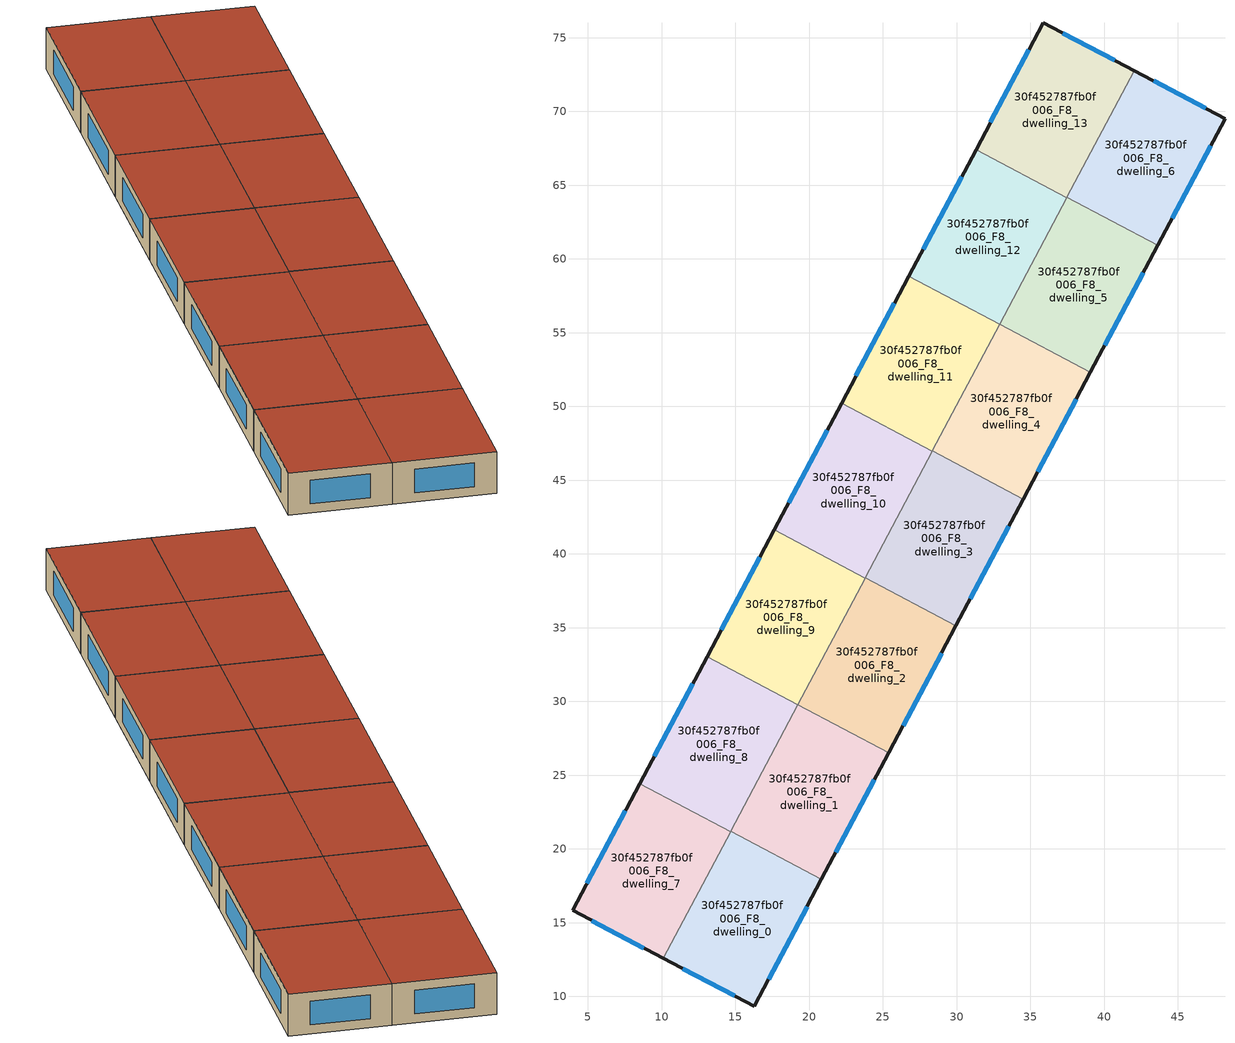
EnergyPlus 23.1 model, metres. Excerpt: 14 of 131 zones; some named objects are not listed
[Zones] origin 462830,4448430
30f452787fb0f006_F8_dwelling_0
 floor to 30f452787fb0f006_F7_dwelling_0 (EU_floor_Construction): 20.83,17.93 16.28,9.34 10.12,12.59 14.68,21.19 z24
 wall outside (EU_wall_Construction): 10.12,12.59 16.28,9.34 20.83,17.93 z24:27
 wall to 30f452787fb0f006_F8_dwelling_1 (EU_wall_Construction): 20.83,17.93 14.68,21.19 z24:27
 wall to 30f452787fb0f006_F8_dwelling_7 (EU_wall_Construction): 14.67,21.17 10.12,12.59 z24:27
 wall to 30f452787fb0f006_F8_dwelling_8 (EU_wall_Construction): 14.68,21.19 14.67,21.17 z24:27
 window (EU_Window_Construction): 17.25,11.18 19.85,16.09 / 11.44,11.89 14.96,10.04 z24.64:26.36
 roof outside (EU_roof_Construction): 16.28,9.34 20.83,17.93 14.68,21.19 10.12,12.59 z27
30f452787fb0f006_F8_dwelling_1
 floor to 30f452787fb0f006_F7_dwelling_1 (EU_floor_Construction): 25.39,26.53 20.83,17.93 14.68,21.19 19.24,29.79 z24
 wall outside (EU_wall_Construction): 20.83,17.93 25.39,26.53 z24:27
 wall to 30f452787fb0f006_F8_dwelling_2 (EU_wall_Construction): 25.39,26.53 19.24,29.79 z24:27
 wall to 30f452787fb0f006_F8_dwelling_8 (EU_wall_Construction): 19.23,29.77 14.68,21.19 z24:27
 wall to 30f452787fb0f006_F8_dwelling_9 (EU_wall_Construction): 19.24,29.79 19.23,29.77 z24:27
 window (EU_Window_Construction): 21.81,19.77 24.41,24.68 z24.64:26.36
 roof outside (EU_roof_Construction): 20.83,17.93 25.39,26.53 19.24,29.79 14.68,21.19 z27
30f452787fb0f006_F8_dwelling_10
 floor to 30f452787fb0f006_F7_dwelling_10 (EU_floor_Construction): 28.35,46.96 23.79,38.37 17.64,41.63 22.2,50.22 z24
 wall outside (EU_wall_Construction): 22.2,50.22 17.64,41.63 z24:27
 wall to 30f452787fb0f006_F8_dwelling_11 (EU_wall_Construction): 28.35,46.96 22.2,50.22 z24:27
 wall to 30f452787fb0f006_F8_dwelling_9 (EU_wall_Construction): 17.64,41.63 23.79,38.37 z24:27
 wall to 30f452787fb0f006_F8_dwelling_3 (EU_wall_Construction): 23.8,38.38 28.35,46.96 z24:27
 wall to 30f452787fb0f006_F8_dwelling_2 (EU_wall_Construction): 23.79,38.37 23.8,38.38 z24:27
 window (EU_Window_Construction): 21.22,48.38 18.61,43.47 z24.64:26.36
 roof outside (EU_roof_Construction): 23.79,38.37 28.35,46.96 22.2,50.22 17.64,41.63 z27
30f452787fb0f006_F8_dwelling_11
 floor to 30f452787fb0f006_F7_dwelling_11 (EU_floor_Construction): 32.91,55.56 28.35,46.96 22.2,50.22 26.76,58.82 z24
 wall outside (EU_wall_Construction): 26.76,58.82 22.2,50.22 z24:27
 wall to 30f452787fb0f006_F8_dwelling_12 (EU_wall_Construction): 32.91,55.56 26.76,58.82 z24:27
 wall to 30f452787fb0f006_F8_dwelling_4 (EU_wall_Construction): 28.36,46.98 32.91,55.56 z24:27
 wall to 30f452787fb0f006_F8_dwelling_3 (EU_wall_Construction): 28.35,46.96 28.36,46.98 z24:27
 window (EU_Window_Construction): 25.78,56.98 23.17,52.06 z24.64:26.36
 roof outside (EU_roof_Construction): 28.35,46.96 32.91,55.56 26.76,58.82 22.2,50.22 z27
30f452787fb0f006_F8_dwelling_12
 floor to 30f452787fb0f006_F7_dwelling_12 (EU_floor_Construction): 37.47,64.15 32.91,55.56 26.76,58.82 31.31,67.42 z24
 wall outside (EU_wall_Construction): 31.31,67.42 26.76,58.82 z24:27
 wall to 30f452787fb0f006_F8_dwelling_13 (EU_wall_Construction): 37.47,64.15 31.31,67.42 z24:27
 wall to 30f452787fb0f006_F8_dwelling_5 (EU_wall_Construction): 32.92,55.57 37.47,64.15 z24:27
 wall to 30f452787fb0f006_F8_dwelling_4 (EU_wall_Construction): 32.91,55.56 32.92,55.58 z24:27
 window (EU_Window_Construction): 30.34,65.57 27.73,60.66 z24.64:26.36
 roof outside (EU_roof_Construction): 32.91,55.56 37.47,64.15 31.31,67.42 26.76,58.82 z27
30f452787fb0f006_F8_dwelling_13
 floor to 30f452787fb0f006_F7_dwelling_13 (EU_floor_Construction): 42.03,72.76 37.47,64.15 31.31,67.42 35.87,76 z24
 wall outside (EU_wall_Construction): 42.03,72.76 35.87,76 31.31,67.42 z24:27
 wall to 30f452787fb0f006_F8_dwelling_6 (EU_wall_Construction): 37.47,64.17 42.03,72.76 z24:27
 wall to 30f452787fb0f006_F8_dwelling_5 (EU_wall_Construction): 37.47,64.15 37.47,64.17 z24:27
 window (EU_Window_Construction): 34.89,74.16 32.29,69.25 / 40.71,73.45 37.19,75.31 z24.64:26.36
 roof outside (EU_roof_Construction): 37.47,64.15 42.03,72.76 35.87,76 31.31,67.42 z27
30f452787fb0f006_F8_dwelling_2
 floor to 30f452787fb0f006_F7_dwelling_2 (EU_floor_Construction): 29.95,35.12 25.39,26.53 19.24,29.79 23.8,38.38 z24
 wall outside (EU_wall_Construction): 25.39,26.53 29.95,35.12 z24:27
 wall to 30f452787fb0f006_F8_dwelling_3 (EU_wall_Construction): 29.95,35.12 23.8,38.38 z24:27
 wall to 30f452787fb0f006_F8_dwelling_9 (EU_wall_Construction): 23.79,38.36 19.24,29.79 z24:27
 window (EU_Window_Construction): 26.37,28.37 28.97,33.28 z24.64:26.36
 roof outside (EU_roof_Construction): 25.39,26.53 29.95,35.12 23.8,38.38 19.24,29.79 z27
30f452787fb0f006_F8_dwelling_3
 floor to 30f452787fb0f006_F7_dwelling_3 (EU_floor_Construction): 34.51,43.72 29.95,35.12 23.8,38.38 28.36,46.98 z24
 wall outside (EU_wall_Construction): 29.95,35.12 34.51,43.72 z24:27
 wall to 30f452787fb0f006_F8_dwelling_4 (EU_wall_Construction): 34.51,43.72 28.36,46.98 z24:27
 window (EU_Window_Construction): 30.92,36.96 33.53,41.88 z24.64:26.36
 roof outside (EU_roof_Construction): 29.95,35.12 34.51,43.72 28.36,46.98 23.8,38.38 z27
30f452787fb0f006_F8_dwelling_4
 floor to 30f452787fb0f006_F7_dwelling_4 (EU_floor_Construction): 39.07,52.31 34.51,43.72 28.36,46.98 32.92,55.58 z24
 wall outside (EU_wall_Construction): 34.51,43.72 39.07,52.31 z24:27
 wall to 30f452787fb0f006_F8_dwelling_5 (EU_wall_Construction): 39.07,52.31 32.92,55.58 z24:27
 window (EU_Window_Construction): 35.48,45.56 38.09,50.47 z24.64:26.36
 roof outside (EU_roof_Construction): 34.51,43.72 39.07,52.31 32.92,55.58 28.36,46.98 z27
30f452787fb0f006_F8_dwelling_5
 floor to 30f452787fb0f006_F7_dwelling_5 (EU_floor_Construction): 43.62,60.91 39.07,52.31 32.92,55.58 37.47,64.17 z24
 wall outside (EU_wall_Construction): 39.07,52.31 43.62,60.91 z24:27
 wall to 30f452787fb0f006_F8_dwelling_6 (EU_wall_Construction): 43.62,60.91 37.47,64.17 z24:27
 window (EU_Window_Construction): 40.04,54.15 42.65,59.07 z24.64:26.36
 roof outside (EU_roof_Construction): 39.07,52.31 43.62,60.91 37.47,64.17 32.92,55.58 z27
30f452787fb0f006_F8_dwelling_6
 floor to 30f452787fb0f006_F7_dwelling_6 (EU_floor_Construction): 48.19,69.51 43.62,60.91 37.47,64.17 42.03,72.76 z24
 wall outside (EU_wall_Construction): 43.62,60.91 48.19,69.51 42.03,72.76 z24:27
 window (EU_Window_Construction): 46.87,70.21 43.35,72.06 / 44.6,62.75 47.21,67.67 z24.64:26.36
 roof outside (EU_roof_Construction): 43.62,60.91 48.19,69.51 42.03,72.76 37.47,64.17 z27
30f452787fb0f006_F8_dwelling_7
 floor to 30f452787fb0f006_F7_dwelling_7 (EU_floor_Construction): 14.67,21.17 10.12,12.59 3.96,15.83 8.52,24.44 z24
 wall outside (EU_wall_Construction): 8.52,24.44 3.96,15.83 10.12,12.59 z24:27
 wall to 30f452787fb0f006_F8_dwelling_8 (EU_wall_Construction): 14.67,21.17 8.52,24.44 z24:27
 window (EU_Window_Construction): 5.27,15.14 8.8,13.28 / 7.54,22.59 4.93,17.67 z24.64:26.36
 roof outside (EU_roof_Construction): 10.12,12.59 14.67,21.17 8.52,24.44 3.96,15.83 z27
30f452787fb0f006_F8_dwelling_8
 floor to 30f452787fb0f006_F7_dwelling_8 (EU_floor_Construction): 19.23,29.77 14.67,21.17 8.52,24.44 13.08,33.03 z24
 wall outside (EU_wall_Construction): 13.08,33.03 8.52,24.44 z24:27
 wall to 30f452787fb0f006_F8_dwelling_9 (EU_wall_Construction): 19.23,29.77 13.08,33.03 z24:27
 window (EU_Window_Construction): 12.1,31.19 9.5,26.28 z24.64:26.36
 roof outside (EU_roof_Construction): 14.67,21.17 19.23,29.77 13.08,33.03 8.52,24.44 z27
30f452787fb0f006_F8_dwelling_9
 floor to 30f452787fb0f006_F7_dwelling_9 (EU_floor_Construction): 23.79,38.37 19.23,29.77 13.08,33.03 17.64,41.63 z24
 wall outside (EU_wall_Construction): 17.64,41.63 13.08,33.03 z24:27
 window (EU_Window_Construction): 16.66,39.79 14.05,34.87 z24.64:26.36
 roof outside (EU_roof_Construction): 19.23,29.77 23.79,38.37 17.64,41.63 13.08,33.03 z27
[Building]
EU S2 Campaign: North Axis=0; Terrain=City; Solar Distribution=FullExterior
[Site:Location]
Yerevan-Zvartnots.Intl.AP: Latitude=40.15; Longitude=44.383; Time Zone=4; Elevation=854
[SizingPeriod:WeatherFileDays]
AnnualSizingPeriod: Begin Month=1; Begin Day of Month=1; End Month=12; End Day of Month=31; Day of Week for Start Day=Monday; Use Weather File Daylight Saving Period=No; Use Weather File Rain and Snow Indicators=No
[MATERIAL]
EU_InternalMass_Material: Roughness=MediumRough; Thickness=0.1; Conductivity=1; Density=1800; Specific Heat=900; Thermal Absorptance=0.9; Solar Absorptance=0.7; Visible Absorptance=0.7
[MATERIAL:NOMASS] Roughness=MediumRough; Thermal Absorptance=0.9; Solar Absorptance=0.7; Visible Absorptance=0.7
Name | Thermal Resistance
EU_wall_NoMass | 1.05043
EU_roof_NoMass | 1.45357
EU_floor_NoMass | 0.478065
[WINDOWMATERIAL:SIMPLEGLAZINGSYSTEM]
EU_Window_SimpleGlazing: UFactor=2.5566; Solar Heat Gain Coefficient=0.75; Visible Transmittance=0.75
[CONSTRUCTION]
EU_wall_Construction: EU_wall_NoMass
EU_roof_Construction: EU_roof_NoMass
EU_floor_Construction: EU_floor_NoMass
EU_Window_Construction: EU_Window_SimpleGlazing
EU_InternalMass_Construction: EU_InternalMass_Material
[ZONE] Type=1; Multiplier=1; Ceiling Height=autocalculate; Floor Area=autocalculate; Part of Total Floor Area=Yes
Name | Volume
30f452787fb0f006_F8_dwelling_0 | 203.214
30f452787fb0f006_F8_dwelling_1 | 203.208
30f452787fb0f006_F8_dwelling_10; 30f452787fb0f006_F8_dwelling_9 | 203.236
30f452787fb0f006_F8_dwelling_11; 30f452787fb0f006_F8_dwelling_8 | 203.234
30f452787fb0f006_F8_dwelling_12 | 203.25
30f452787fb0f006_F8_dwelling_13; 30f452787fb0f006_F8_dwelling_7 | 203.24
30f452787fb0f006_F8_dwelling_2 | 203.211
30f452787fb0f006_F8_dwelling_3; 30f452787fb0f006_F8_dwelling_4 | 203.21
30f452787fb0f006_F8_dwelling_5 | 203.193
30f452787fb0f006_F8_dwelling_6 | 203.216
[INTERNALMASS] Construction=EU_InternalMass_Construction
Name | Zone or ZoneList | Surface Area
30f452787fb0f006_F8_dwelling_0_EU_InternalMass | 30f452787fb0f006_F8_dwelling_0 | 67.738
30f452787fb0f006_F8_dwelling_1_EU_InternalMass | 30f452787fb0f006_F8_dwelling_1 | 67.7361
30f452787fb0f006_F8_dwelling_2_EU_InternalMass | 30f452787fb0f006_F8_dwelling_2 | 67.7369
30f452787fb0f006_F8_dwelling_3_EU_InternalMass | 30f452787fb0f006_F8_dwelling_3 | 67.7369
30f452787fb0f006_F8_dwelling_4_EU_InternalMass | 30f452787fb0f006_F8_dwelling_4 | 67.7369
30f452787fb0f006_F8_dwelling_5_EU_InternalMass | 30f452787fb0f006_F8_dwelling_5 | 67.7307
30f452787fb0f006_F8_dwelling_6_EU_InternalMass | 30f452787fb0f006_F8_dwelling_6 | 67.7388
30f452787fb0f006_F8_dwelling_7_EU_InternalMass | 30f452787fb0f006_F8_dwelling_7 | 67.7466
30f452787fb0f006_F8_dwelling_8_EU_InternalMass | 30f452787fb0f006_F8_dwelling_8 | 67.7447
30f452787fb0f006_F8_dwelling_9_EU_InternalMass | 30f452787fb0f006_F8_dwelling_9 | 67.7455
30f452787fb0f006_F8_dwelling_10_EU_InternalMass | 30f452787fb0f006_F8_dwelling_10 | 67.7455
30f452787fb0f006_F8_dwelling_11_EU_InternalMass | 30f452787fb0f006_F8_dwelling_11 | 67.7447
30f452787fb0f006_F8_dwelling_12_EU_InternalMass | 30f452787fb0f006_F8_dwelling_12 | 67.75
30f452787fb0f006_F8_dwelling_13_EU_InternalMass | 30f452787fb0f006_F8_dwelling_13 | 67.7466
[OTHEREQUIPMENT] Fuel Type=Electricity; Design Level Calculation Method=Watts/Area; Power per Zone Floor Area=1; Fraction Latent=0; Fraction Radiant=0; Fraction Lost=0; Carbon Dioxide Generation Rate=0; EndUse Subcategory=EU_Step8_InternalGains
Name | Zone or ZoneList or Space or SpaceList | Schedule
EU_Step8_InternalGain_30f452787fb0f006_F8_dwelling_0_f000 | 30f452787fb0f006_F8_dwelling_0 | EU_Step8_GainSchedule_30f452787fb0f006_F8_dwelling_0_f000
EU_Step8_InternalGain_30f452787fb0f006_F8_dwelling_1_f000 | 30f452787fb0f006_F8_dwelling_1 | EU_Step8_GainSchedule_30f452787fb0f006_F8_dwelling_1_f000
EU_Step8_InternalGain_30f452787fb0f006_F8_dwelling_2_f000 | 30f452787fb0f006_F8_dwelling_2 | EU_Step8_GainSchedule_30f452787fb0f006_F8_dwelling_2_f000
EU_Step8_InternalGain_30f452787fb0f006_F8_dwelling_3_f000 | 30f452787fb0f006_F8_dwelling_3 | EU_Step8_GainSchedule_30f452787fb0f006_F8_dwelling_3_f000
EU_Step8_InternalGain_30f452787fb0f006_F8_dwelling_4_f000 | 30f452787fb0f006_F8_dwelling_4 | EU_Step8_GainSchedule_30f452787fb0f006_F8_dwelling_4_f000
EU_Step8_InternalGain_30f452787fb0f006_F8_dwelling_5_f000 | 30f452787fb0f006_F8_dwelling_5 | EU_Step8_GainSchedule_30f452787fb0f006_F8_dwelling_5_f000
EU_Step8_InternalGain_30f452787fb0f006_F8_dwelling_6_f000 | 30f452787fb0f006_F8_dwelling_6 | EU_Step8_GainSchedule_30f452787fb0f006_F8_dwelling_6_f000
EU_Step8_InternalGain_30f452787fb0f006_F8_dwelling_7_f000 | 30f452787fb0f006_F8_dwelling_7 | EU_Step8_GainSchedule_30f452787fb0f006_F8_dwelling_7_f000
EU_Step8_InternalGain_30f452787fb0f006_F8_dwelling_8_f000 | 30f452787fb0f006_F8_dwelling_8 | EU_Step8_GainSchedule_30f452787fb0f006_F8_dwelling_8_f000
EU_Step8_InternalGain_30f452787fb0f006_F8_dwelling_9_f000 | 30f452787fb0f006_F8_dwelling_9 | EU_Step8_GainSchedule_30f452787fb0f006_F8_dwelling_9_f000
EU_Step8_InternalGain_30f452787fb0f006_F8_dwelling_10_f000 | 30f452787fb0f006_F8_dwelling_10 | EU_Step8_GainSchedule_30f452787fb0f006_F8_dwelling_10_f000
EU_Step8_InternalGain_30f452787fb0f006_F8_dwelling_11_f000 | 30f452787fb0f006_F8_dwelling_11 | EU_Step8_GainSchedule_30f452787fb0f006_F8_dwelling_11_f000
EU_Step8_InternalGain_30f452787fb0f006_F8_dwelling_12_f000 | 30f452787fb0f006_F8_dwelling_12 | EU_Step8_GainSchedule_30f452787fb0f006_F8_dwelling_12_f000
EU_Step8_InternalGain_30f452787fb0f006_F8_dwelling_13_f000 | 30f452787fb0f006_F8_dwelling_13 | EU_Step8_GainSchedule_30f452787fb0f006_F8_dwelling_13_f000
[ZONEVENTILATION:DESIGNFLOWRATE] Schedule=EU_AlwaysOn; Design Flow Rate Calculation Method=AirChanges/Hour; Air Changes per Hour=0.557805; Ventilation Type=Natural; Fan Pressure Rise=0; Fan Total Efficiency=1; Constant Term Coefficient=1; Temperature Term Coefficient=0; Velocity Term Coefficient=0; Velocity Squared Term Coefficient=0; Minimum Indoor Temperature=-100; Maximum Indoor Temperature=100; Delta Temperature=-100; Minimum Outdoor Temperature=-100; Maximum Outdoor Temperature=100; Maximum Wind Speed=40
Name | Zone or ZoneList or Space or SpaceList
EU_ConstantAir_30f452787fb0f006_F8_dwelling_0 | 30f452787fb0f006_F8_dwelling_0
EU_ConstantAir_30f452787fb0f006_F8_dwelling_1 | 30f452787fb0f006_F8_dwelling_1
EU_ConstantAir_30f452787fb0f006_F8_dwelling_2 | 30f452787fb0f006_F8_dwelling_2
EU_ConstantAir_30f452787fb0f006_F8_dwelling_3 | 30f452787fb0f006_F8_dwelling_3
EU_ConstantAir_30f452787fb0f006_F8_dwelling_4 | 30f452787fb0f006_F8_dwelling_4
EU_ConstantAir_30f452787fb0f006_F8_dwelling_5 | 30f452787fb0f006_F8_dwelling_5
EU_ConstantAir_30f452787fb0f006_F8_dwelling_6 | 30f452787fb0f006_F8_dwelling_6
EU_ConstantAir_30f452787fb0f006_F8_dwelling_7 | 30f452787fb0f006_F8_dwelling_7
EU_ConstantAir_30f452787fb0f006_F8_dwelling_8 | 30f452787fb0f006_F8_dwelling_8
EU_ConstantAir_30f452787fb0f006_F8_dwelling_9 | 30f452787fb0f006_F8_dwelling_9
EU_ConstantAir_30f452787fb0f006_F8_dwelling_10 | 30f452787fb0f006_F8_dwelling_10
EU_ConstantAir_30f452787fb0f006_F8_dwelling_11 | 30f452787fb0f006_F8_dwelling_11
EU_ConstantAir_30f452787fb0f006_F8_dwelling_12 | 30f452787fb0f006_F8_dwelling_12
EU_ConstantAir_30f452787fb0f006_F8_dwelling_13 | 30f452787fb0f006_F8_dwelling_13
[HVACTEMPLATE:ZONE:IDEALLOADSAIRSYSTEM] System Availability Schedule=EU_AlwaysOn; Maximum Heating Supply Air Temperature=50; Minimum Cooling Supply Air Temperature=13; Maximum Heating Supply Air Humidity Ratio=0.0156; Minimum Cooling Supply Air Humidity Ratio=0.0077; Heating Limit=NoLimit; Cooling Limit=NoLimit; Heating Availability Schedule=EU_AlwaysOn; Cooling Availability Schedule=EU_CoolingOff; Dehumidification Control Type=ConstantSensibleHeatRatio; Cooling Sensible Heat Ratio=0.7; Dehumidification Setpoint=60; Humidification Control Type=None; Humidification Setpoint=30; Outdoor Air Method=None; Outdoor Air Flow Rate per Person=0.00944; Outdoor Air Flow Rate per Zone Floor Area=0; Outdoor Air Flow Rate per Zone=0; Demand Controlled Ventilation Type=None; Outdoor Air Economizer Type=NoEconomizer; Heat Recovery Type=None; Sensible Heat Recovery Effectiveness=0.7; Latent Heat Recovery Effectiveness=0.65
Name | Template Thermostat
30f452787fb0f006_F8_dwelling_0 | EU_HeatOnly_30f452787fb0f006_F8_dwelling_0
30f452787fb0f006_F8_dwelling_1 | EU_HeatOnly_30f452787fb0f006_F8_dwelling_1
30f452787fb0f006_F8_dwelling_2 | EU_HeatOnly_30f452787fb0f006_F8_dwelling_2
30f452787fb0f006_F8_dwelling_3 | EU_HeatOnly_30f452787fb0f006_F8_dwelling_3
30f452787fb0f006_F8_dwelling_4 | EU_HeatOnly_30f452787fb0f006_F8_dwelling_4
30f452787fb0f006_F8_dwelling_5 | EU_HeatOnly_30f452787fb0f006_F8_dwelling_5
30f452787fb0f006_F8_dwelling_6 | EU_HeatOnly_30f452787fb0f006_F8_dwelling_6
30f452787fb0f006_F8_dwelling_7 | EU_HeatOnly_30f452787fb0f006_F8_dwelling_7
30f452787fb0f006_F8_dwelling_8 | EU_HeatOnly_30f452787fb0f006_F8_dwelling_8
30f452787fb0f006_F8_dwelling_9 | EU_HeatOnly_30f452787fb0f006_F8_dwelling_9
30f452787fb0f006_F8_dwelling_10 | EU_HeatOnly_30f452787fb0f006_F8_dwelling_10
30f452787fb0f006_F8_dwelling_11 | EU_HeatOnly_30f452787fb0f006_F8_dwelling_11
30f452787fb0f006_F8_dwelling_12 | EU_HeatOnly_30f452787fb0f006_F8_dwelling_12
30f452787fb0f006_F8_dwelling_13 | EU_HeatOnly_30f452787fb0f006_F8_dwelling_13
[SIZING:ZONE] Zone Cooling Design Supply Air Temperature Input Method=SupplyAirTemperature; Zone Cooling Design Supply Air Temperature=13; Zone Heating Design Supply Air Temperature Input Method=SupplyAirTemperature; Zone Heating Design Supply Air Temperature=50; Zone Cooling Design Supply Air Humidity Ratio=0.008; Zone Heating Design Supply Air Humidity Ratio=0.008; Cooling Design Air Flow Method=DesignDay; Cooling Design Air Flow Rate=0; Cooling Minimum Air Flow per Zone Floor Area=0.000762; Cooling Minimum Air Flow=0; Cooling Minimum Air Flow Fraction=0.2; Heating Design Air Flow Method=DesignDay; Heating Design Air Flow Rate=0; Heating Maximum Air Flow per Zone Floor Area=0.002032; Heating Maximum Air Flow=0.141576; Heating Maximum Air Flow Fraction=0.3; Account for Dedicated Outdoor Air System=No; Dedicated Outdoor Air System Control Strategy=NeutralSupplyAir; Dedicated Outdoor Air Low Setpoint Temperature for Design=autosize; Dedicated Outdoor Air High Setpoint Temperature for Design=autosize; Zone Load Sizing Method=Sensible Load Only No Latent Load; Zone Latent Cooling Design Supply Air Humidity Ratio Input Method=HumidityRatioDifference; Zone Cooling Design Supply Air Humidity Ratio Difference=0.005; Zone Latent Heating Design Supply Air Humidity Ratio Input Method=HumidityRatioDifference; Zone Humidification Design Supply Air Humidity Ratio Difference=0.005
30f452787fb0f006_F8_dwelling_0; 30f452787fb0f006_F8_dwelling_1; 30f452787fb0f006_F8_dwelling_2; 30f452787fb0f006_F8_dwelling_3; 30f452787fb0f006_F8_dwelling_4; 30f452787fb0f006_F8_dwelling_5; 30f452787fb0f006_F8_dwelling_6; 30f452787fb0f006_F8_dwelling_7; 30f452787fb0f006_F8_dwelling_8; 30f452787fb0f006_F8_dwelling_9; 30f452787fb0f006_F8_dwelling_10; 30f452787fb0f006_F8_dwelling_11; 30f452787fb0f006_F8_dwelling_12; 30f452787fb0f006_F8_dwelling_13
[SCHEDULE:CONSTANT]
Name | Hourly Value
EU_AlwaysOn | 1
EU_CoolingOff | 0
[SCHEDULE:FILE] Column Number=1; Rows to Skip at Top=0; Number of Hours of Data=8760; Column Separator=Comma; Interpolate to Timestep=No; Minutes per Item=60; Adjust Schedule for Daylight Savings=Yes
Name | File
EU_Step8_GainSchedule_30f452787fb0f006_F8_dwelling_0_f000 | ../../schedules/30f452787fb0f006/30f452787fb0f006_F8_dwelling_0_f000_gain.csv
EU_Step8_GainSchedule_30f452787fb0f006_F8_dwelling_1_f000 | ../../schedules/30f452787fb0f006/30f452787fb0f006_F8_dwelling_1_f000_gain.csv
EU_Step8_GainSchedule_30f452787fb0f006_F8_dwelling_2_f000 | ../../schedules/30f452787fb0f006/30f452787fb0f006_F8_dwelling_2_f000_gain.csv
EU_Step8_GainSchedule_30f452787fb0f006_F8_dwelling_3_f000 | ../../schedules/30f452787fb0f006/30f452787fb0f006_F8_dwelling_3_f000_gain.csv
EU_Step8_GainSchedule_30f452787fb0f006_F8_dwelling_4_f000 | ../../schedules/30f452787fb0f006/30f452787fb0f006_F8_dwelling_4_f000_gain.csv
EU_Step8_GainSchedule_30f452787fb0f006_F8_dwelling_5_f000 | ../../schedules/30f452787fb0f006/30f452787fb0f006_F8_dwelling_5_f000_gain.csv
EU_Step8_GainSchedule_30f452787fb0f006_F8_dwelling_6_f000 | ../../schedules/30f452787fb0f006/30f452787fb0f006_F8_dwelling_6_f000_gain.csv
EU_Step8_GainSchedule_30f452787fb0f006_F8_dwelling_7_f000 | ../../schedules/30f452787fb0f006/30f452787fb0f006_F8_dwelling_7_f000_gain.csv
EU_Step8_GainSchedule_30f452787fb0f006_F8_dwelling_8_f000 | ../../schedules/30f452787fb0f006/30f452787fb0f006_F8_dwelling_8_f000_gain.csv
EU_Step8_GainSchedule_30f452787fb0f006_F8_dwelling_9_f000 | ../../schedules/30f452787fb0f006/30f452787fb0f006_F8_dwelling_9_f000_gain.csv
EU_Step8_GainSchedule_30f452787fb0f006_F8_dwelling_10_f000 | ../../schedules/30f452787fb0f006/30f452787fb0f006_F8_dwelling_10_f000_gain.csv
EU_Step8_GainSchedule_30f452787fb0f006_F8_dwelling_11_f000 | ../../schedules/30f452787fb0f006/30f452787fb0f006_F8_dwelling_11_f000_gain.csv
EU_Step8_GainSchedule_30f452787fb0f006_F8_dwelling_12_f000 | ../../schedules/30f452787fb0f006/30f452787fb0f006_F8_dwelling_12_f000_gain.csv
EU_Step8_GainSchedule_30f452787fb0f006_F8_dwelling_13_f000 | ../../schedules/30f452787fb0f006/30f452787fb0f006_F8_dwelling_13_f000_gain.csv
